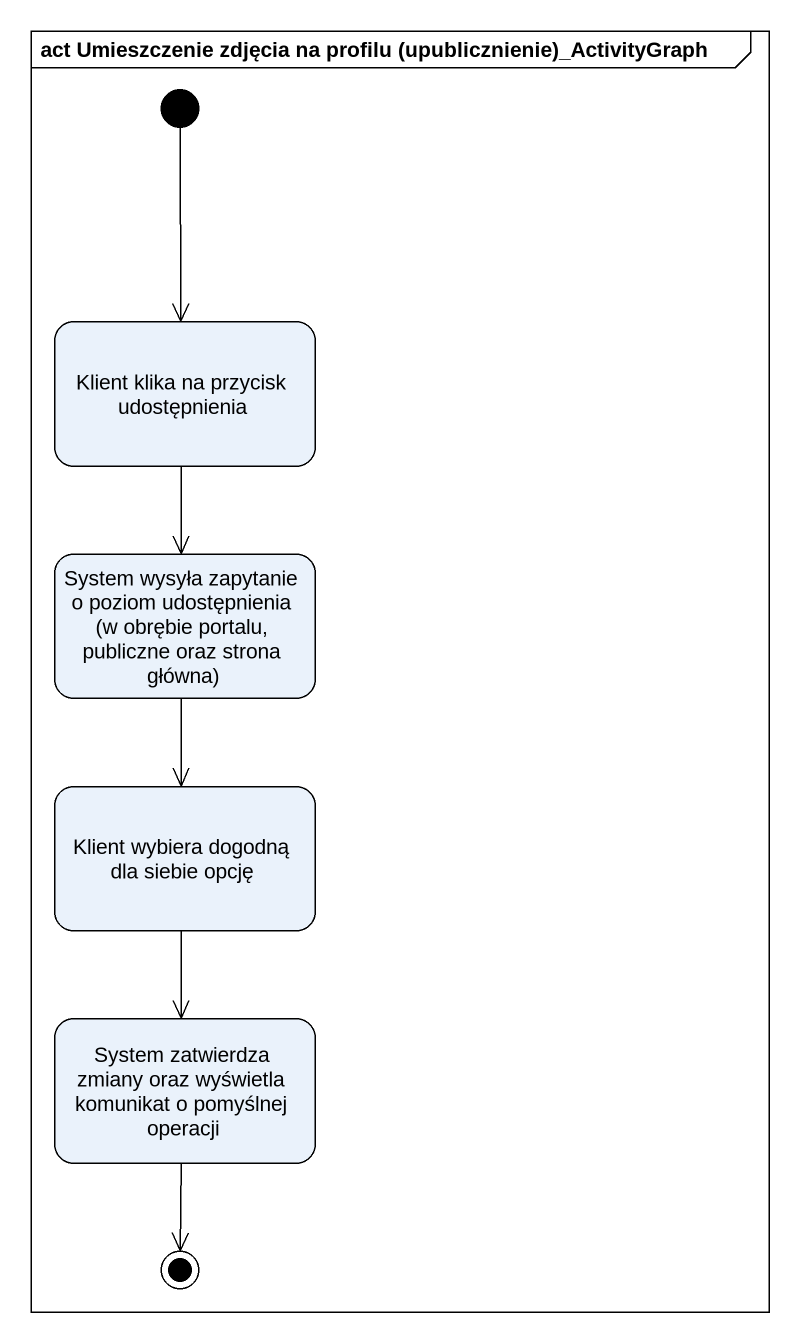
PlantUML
@startuml
mainframe act Umieszczenie zdjęcia na profilu (upublicznienie)_ActivityGraph
hide empty description
state "Klient klika na przycisk udostępnienia" as Klient_klika_na_przycisk
state "System wysyła zapytanie o poziom udostępnienia (w obrębie portalu, publiczne oraz strona główna)" as System_wysyła_zapytanie_o
state "Klient wybiera dogodną dla siebie opcję" as Klient_wybiera_dogodną_dla
state "System zatwierdza zmiany oraz wyświetla komunikat o pomyślnej operacji" as System_zatwierdza_zmiany
[*] --> Klient_klika_na_przycisk
Klient_klika_na_przycisk --> System_wysyła_zapytanie_o
System_wysyła_zapytanie_o --> Klient_wybiera_dogodną_dla
Klient_wybiera_dogodną_dla --> System_zatwierdza_zmiany
System_zatwierdza_zmiany --> [*]
@enduml
